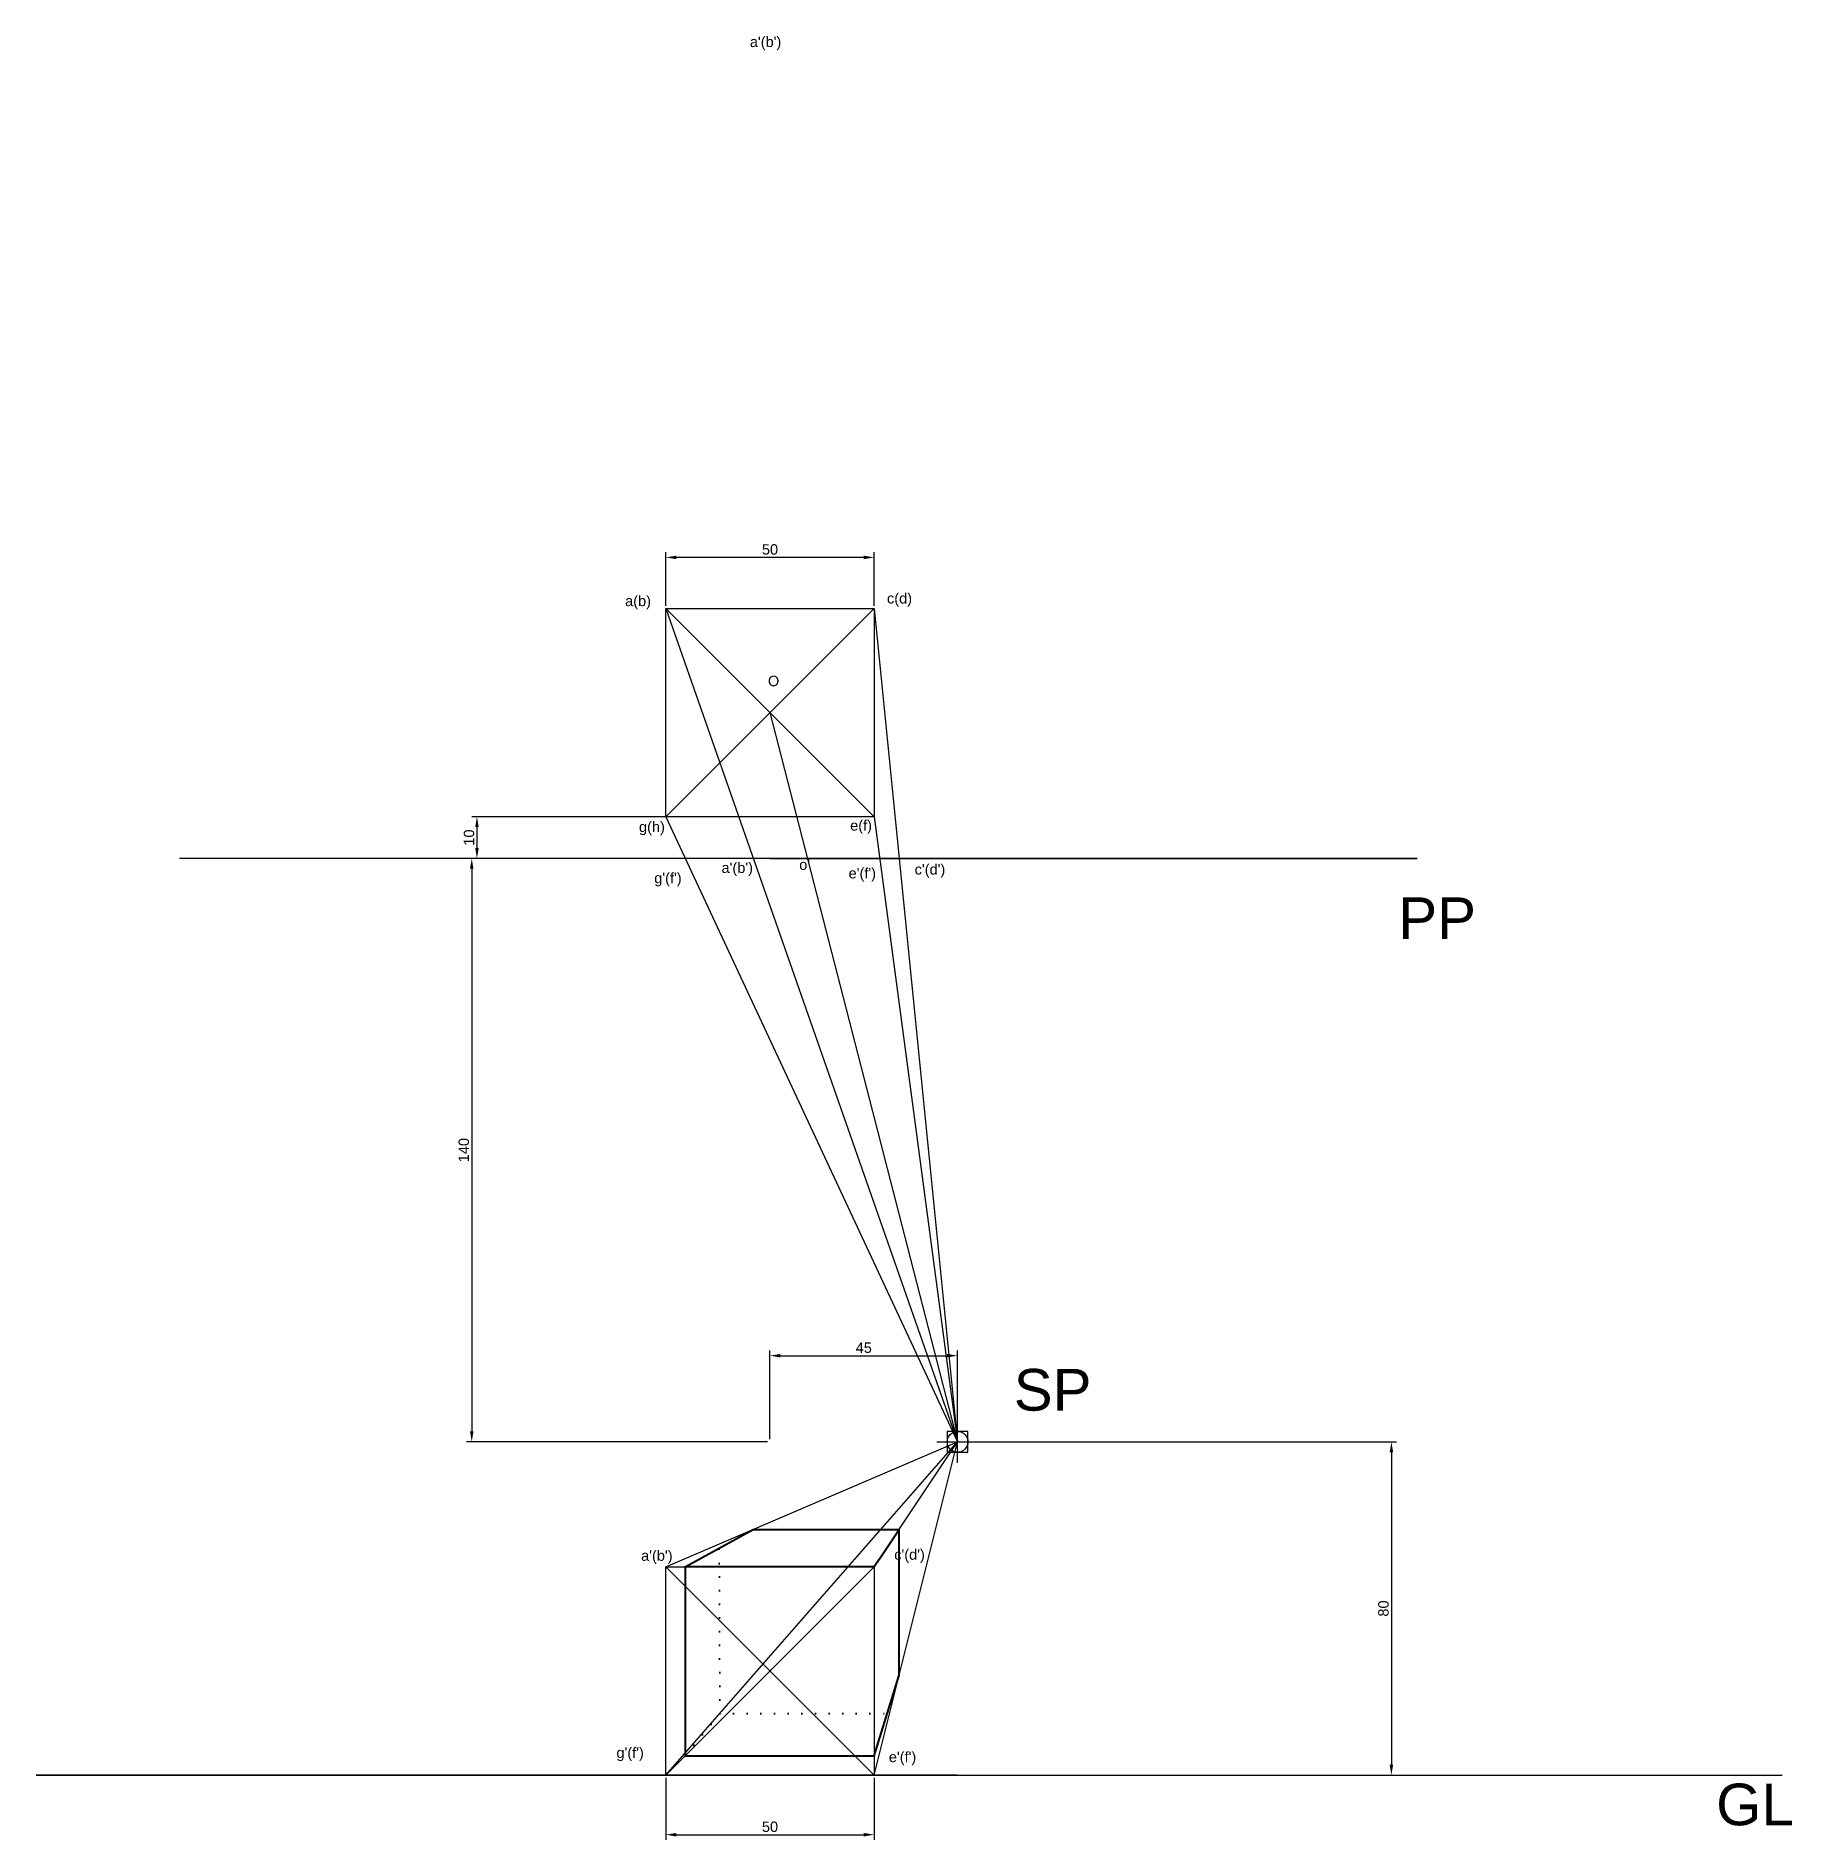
# Model space of a CAD drawing. Header units: millimetres. Extents: x 2553 to 2974, y 1709 to 2142.
import ezdxf

# ---------------------------------------------------------------- set-up
doc = ezdxf.new("R2010")
doc.units = ezdxf.units.MM
doc.header["$PDMODE"] = 98
doc.header["$PDSIZE"] = 5
doc.linetypes.add('DOT2', pattern=[3.175, 0, -3.175])
doc.styles.get("Standard").update_dxf_attribs({"font": 'arial.ttf'})
doc.dimstyles.new('ISO-25', dxfattribs={"dimtxt": 2.5, "dimasz": 2.5, "dimexe": 1.25, "dimexo": 0.625, "dimtad": 1, "dimtxsty": 'Standard', "dimcen": 2.5, "dimadec": 0, "dimazin": 0, "dimtfac": 1, "dimtmove": 0, "dimatfit": 3, "dimfxl": 1, "dimarcsym": 0})

# ---------------------------------------------------------------- blocks, each defined once
blk = doc.blocks.new('*D1')
at = {"color": 0, "lineweight": -2, "transparency": 16777216}
for p, q in [((2704.22, 2005.08), (2704.22, 2017.94)), ((2754.22, 2005.08), (2754.22, 2017.94)), ((2751.72, 2016.69), (2706.72, 2016.69))]:
    blk.add_line(p, q, dxfattribs=at)
at = {"color": 0, "transparency": 16777216}
for points in [[(2706.72, 2017.1), (2706.72, 2016.27), (2704.22, 2016.69)], [(2751.72, 2017.1), (2751.72, 2016.27), (2754.22, 2016.69)]]:
    blk.add_solid(points, dxfattribs=at)
at = {"layer": 'Defpoints', "color": 0, "transparency": 16777216}
for p in [(2704.22, 2016.69), (2704.22, 2004.46), (2754.22, 2004.46)]:
    blk.add_point(p, dxfattribs=at)
at = {"color": 0, "transparency": 16777216, "insert": (2729.22, 2018.59), "char_height": 2.5, "attachment_point": 5}
blk.add_mtext('50', dxfattribs=at)
blk = doc.blocks.new('*D2')
at = {"color": 0, "lineweight": -2, "transparency": 16777216}
for p, q in [((2728.59, 1954.46), (2657.67, 1954.46)), ((2658.92, 1951.96), (2658.92, 1946.96)), ((2728.59, 1944.46), (2657.67, 1944.46))]:
    blk.add_line(p, q, dxfattribs=at)
at = {"color": 0, "transparency": 16777216}
for points in [[(2658.5, 1951.96), (2659.34, 1951.96), (2658.92, 1954.46)], [(2658.5, 1946.96), (2659.34, 1946.96), (2658.92, 1944.46)]]:
    blk.add_solid(points, dxfattribs=at)
at = {"layer": 'Defpoints', "color": 0, "transparency": 16777216}
for p in [(2729.22, 1954.46), (2658.92, 1944.46), (2729.22, 1944.46)]:
    blk.add_point(p, dxfattribs=at)
at = {"color": 0, "transparency": 16777216, "insert": (2657.02, 1949.46), "char_height": 2.5, "attachment_point": 5, "rotation": 90}
blk.add_mtext('10', dxfattribs=at)
blk = doc.blocks.new('*D3')
at = {"color": 0, "lineweight": -2, "transparency": 16777216}
for p, q in [((2728.59, 1944.46), (2656.42, 1944.46)), ((2657.67, 1941.96), (2657.67, 1806.96)), ((2728.59, 1804.46), (2656.42, 1804.46))]:
    blk.add_line(p, q, dxfattribs=at)
at = {"color": 0, "transparency": 16777216}
for points in [[(2657.25, 1941.96), (2658.09, 1941.96), (2657.67, 1944.46)], [(2657.25, 1806.96), (2658.09, 1806.96), (2657.67, 1804.46)]]:
    blk.add_solid(points, dxfattribs=at)
at = {"layer": 'Defpoints', "color": 0, "transparency": 16777216}
for p in [(2729.22, 1944.46), (2657.67, 1804.46), (2729.22, 1804.46)]:
    blk.add_point(p, dxfattribs=at)
at = {"color": 0, "transparency": 16777216, "insert": (2655.77, 1874.46), "char_height": 2.5, "attachment_point": 5, "rotation": 90}
blk.add_mtext('140', dxfattribs=at)
blk = doc.blocks.new('*D4')
at = {"color": 0, "lineweight": -2, "transparency": 16777216}
for p, q in [((2729.22, 1805.08), (2729.22, 1826.38)), ((2731.72, 1825.13), (2771.72, 1825.13)), ((2774.22, 1805.08), (2774.22, 1826.38))]:
    blk.add_line(p, q, dxfattribs=at)
at = {"color": 0, "transparency": 16777216}
for points in [[(2731.72, 1825.55), (2731.72, 1824.71), (2729.22, 1825.13)], [(2771.72, 1825.55), (2771.72, 1824.71), (2774.22, 1825.13)]]:
    blk.add_solid(points, dxfattribs=at)
at = {"layer": 'Defpoints', "color": 0, "transparency": 16777216}
for p in [(2774.22, 1825.13), (2729.22, 1804.46), (2774.22, 1804.46)]:
    blk.add_point(p, dxfattribs=at)
at = {"color": 0, "transparency": 16777216, "insert": (2751.72, 1827.03), "char_height": 2.5, "attachment_point": 5}
blk.add_mtext('45', dxfattribs=at)
blk = doc.blocks.new('*D5')
at = {"color": 0, "lineweight": -2, "transparency": 16777216}
for p, q in [((2774.84, 1804.46), (2879.55, 1804.46)), ((2878.3, 1801.96), (2878.3, 1726.96)), ((2774.84, 1724.46), (2879.55, 1724.46))]:
    blk.add_line(p, q, dxfattribs=at)
at = {"color": 0, "transparency": 16777216}
for points in [[(2877.88, 1801.96), (2878.72, 1801.96), (2878.3, 1804.46)], [(2877.88, 1726.96), (2878.72, 1726.96), (2878.3, 1724.46)]]:
    blk.add_solid(points, dxfattribs=at)
at = {"layer": 'Defpoints', "color": 0, "transparency": 16777216}
for p in [(2774.22, 1804.46), (2774.22, 1724.46), (2878.3, 1724.46)]:
    blk.add_point(p, dxfattribs=at)
at = {"color": 0, "transparency": 16777216, "insert": (2876.4, 1764.46), "char_height": 2.5, "attachment_point": 5, "rotation": 90}
blk.add_mtext('80', dxfattribs=at)
blk = doc.blocks.new('*D6')
at = {"color": 0, "lineweight": -2, "transparency": 16777216}
for p, q in [((2704.22, 1723.83), (2704.22, 1708.93)), ((2754.22, 1723.83), (2754.22, 1708.93)), ((2706.72, 1710.18), (2751.72, 1710.18))]:
    blk.add_line(p, q, dxfattribs=at)
at = {"color": 0, "transparency": 16777216}
for points in [[(2706.72, 1710.59), (2706.72, 1709.76), (2704.22, 1710.18)], [(2751.72, 1710.59), (2751.72, 1709.76), (2754.22, 1710.18)]]:
    blk.add_solid(points, dxfattribs=at)
at = {"layer": 'Defpoints', "color": 0, "transparency": 16777216}
for p in [(2704.22, 1724.46), (2754.22, 1724.46), (2754.22, 1710.18)]:
    blk.add_point(p, dxfattribs=at)
at = {"color": 0, "transparency": 16777216, "insert": (2729.22, 1712.08), "char_height": 2.5, "attachment_point": 5}
blk.add_mtext('50', dxfattribs=at)

msp = doc.modelspace()

# ---------------------------------------------------------------- linework, layer by layer
for p, q in [((2704.218, 1954.457), (2754.218, 2004.457)), ((2704.218, 2004.457), (2754.218, 1954.457)), ((2704.218, 2004.457), (2774.218, 1804.457)), ((2754.218, 2004.457), (2774.218, 1804.457)), ((2729.218, 1979.457), (2774.218, 1804.457)), ((2704.218, 1954.457), (2774.218, 1804.457)), ((2754.218, 1954.457), (2774.218, 1804.457)), ((2884.478, 1944.457), (2587.561, 1944.457)), ((2729.218, 1944.457), (2884.478, 1944.457)), ((2704.218, 1774.457), (2774.218, 1804.457)), ((2704.218, 1724.457), (2774.218, 1804.457)), ((2754.218, 1774.457), (2774.218, 1804.457)), ((2754.218, 1724.457), (2774.218, 1804.457)), ((2704.218, 1724.457), (2704.218, 1774.457)), ((2704.218, 1774.457), (2754.218, 1774.457)), ((2704.218, 1774.457), (2754.218, 1724.457)), ((2704.218, 1724.457), (2754.218, 1774.457)), ((2754.218, 1774.457), (2754.218, 1724.457)), ((2774.218, 1724.457), (2553.156, 1724.457)), ((2553.156, 1724.457), (2972.014, 1724.457)), ((2754.218, 1724.457), (2704.218, 1724.457))]:
    msp.add_line(p, q)
at = {"color": 242, "lineweight": 40, "true_color": 0xcd2027}
for p, q in [((2708.885, 1774.457), (2725.218, 1783.457)), ((2725.218, 1783.457), (2760.218, 1783.457)), ((2755.552, 1776.457), (2760.218, 1783.457)), ((2760.218, 1748.457), (2760.218, 1783.457)), ((2755.552, 1776.457), (2754.218, 1774.457)), ((2755.552, 1776.457), (2755.552, 1776.457)), ((2708.885, 1774.457), (2708.885, 1729.123)), ((2754.218, 1774.457), (2708.885, 1774.457)), ((2754.218, 1729.123), (2760.218, 1748.457)), ((2708.885, 1729.123), (2754.218, 1729.123))]:
    msp.add_line(p, q, dxfattribs=at)
at = {"color": 242, "linetype": 'DOT2', "lineweight": 40, "true_color": 0xcd2027}
for p, q in [((2717.181, 1739.272), (2717.052, 1778.957)), ((2708.885, 1729.123), (2717.181, 1739.272)), ((2717.181, 1739.272), (2757.368, 1739.272))]:
    msp.add_line(p, q, dxfattribs=at)
msp.add_lwpolyline([(2704.218, 2004.457), (2754.218, 2004.457), (2754.218, 1954.457), (2704.218, 1954.457)], close=True)
msp.add_point((2774.218, 1804.457))

# ---------------------------------------------------------------- texts
for s, height, p in [("a'(b')", 2.5, (2724.388, 2139.161)), ('a(b)', 2.5, (2694.464, 2004.994)), ('c(d)', 2.5, (2757.289, 2005.628)), ('O', 2.5, (2728.73, 1985.794)), ('g(h)', 2.5, (2697.796, 1950.787)), ('e(f)', 2.5, (2748.452, 1951.123)), ("a'(b')", 2.5, (2717.593, 1940.97)), ("o'", 2.5, (2736.228, 1941.71)), ("g'(f')", 2.5, (2701.449, 1938.508)), ("e'(f')", 2.5, (2748.086, 1939.656)), ("c'(d')", 2.5, (2763.924, 1940.586)), ('PP', 10, (2879.967, 1925.104)), ('SP', 10, (2787.71, 1811.948)), ("a'(b')", 2.5, (2698.303, 1775.906)), ("c'(d')", 2.5, (2759.021, 1776.163)), ("g'(f')", 2.5, (2692.385, 1728.612)), ("e'(f')", 2.5, (2757.734, 1727.584)), ('GL', 10, (2956.207, 1712.439))]:
    msp.add_text(s, height=height).set_placement(p)

# ---------------------------------------------------------------- dimensions: what is measured, and where the dimension line sits
for base, p1, p2, picture, middle in [((2704.218, 2016.687), (2754.218, 2004.457), (2704.218, 2004.457), '*D1', (2729.218, 2018.588)), ((2774.218, 1825.13), (2729.218, 1804.457), (2774.218, 1804.457), '*D4', (2751.718, 1827.026)), ((2754.218, 1710.178), (2704.218, 1724.457), (2754.218, 1724.457), '*D6', (2729.218, 1712.079))]:
    dim = msp.add_linear_dim(base=base, p1=p1, p2=p2, dimstyle='ISO-25')
    dim.commit()
    dim.dimension.update_dxf_attribs({"geometry": picture, "text_midpoint": middle})
for base, p1, p2, picture, middle in [((2658.921, 1944.457), (2729.218, 1954.457), (2729.218, 1944.457), '*D2', (2657.02, 1949.457)), ((2657.671, 1804.457), (2729.218, 1944.457), (2729.218, 1804.457), '*D3', (2655.77, 1874.457)), ((2878.301, 1724.457), (2774.218, 1804.457), (2774.218, 1724.457), '*D5', (2876.399, 1764.457))]:
    dim = msp.add_linear_dim(base=base, p1=p1, p2=p2, angle=90, dimstyle='ISO-25')
    dim.commit()
    dim.dimension.update_dxf_attribs({"geometry": picture, "text_midpoint": middle})

doc.saveas('drawing.dxf')
